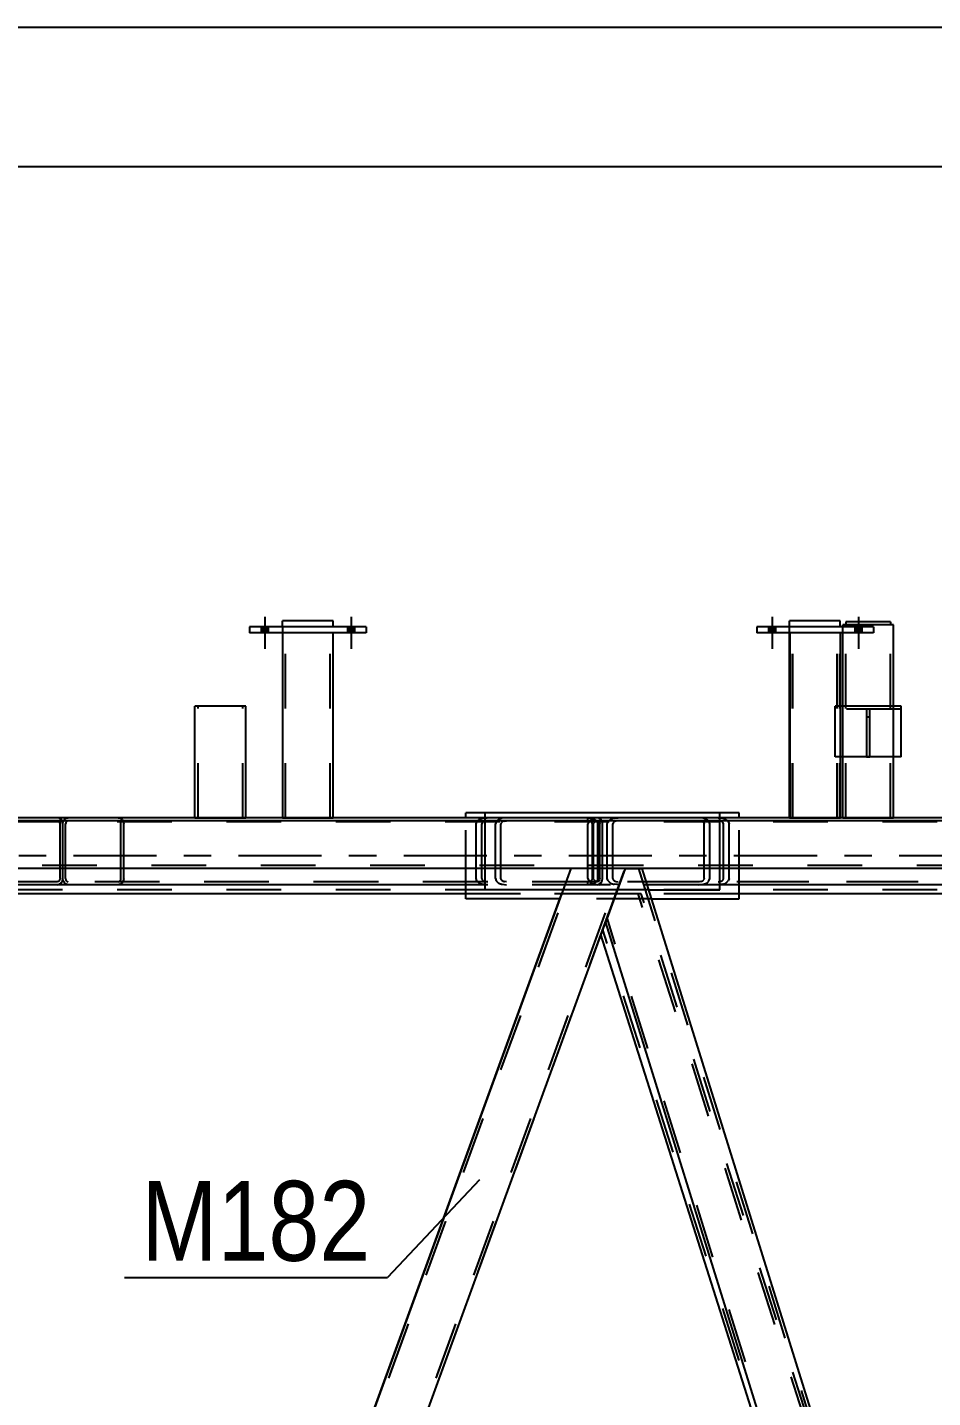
# Model space of a CAD drawing. Header units: millimetres. Extents: x -858 to 331, y -869 to -28.
# Drawn here: x 210.5 to 242.94, y -76.69 to -27.58 of the extents above; entities that cross this region are included whole.
import ezdxf

# ---------------------------------------------------------------- set-up
doc = ezdxf.new("R2010")
doc.units = ezdxf.units.MM
doc.linetypes.add('DXK_LINE_DOT2', pattern=[3.9198, 1.9599, -1.9599])
doc.linetypes.add('DXK_LINE_DOT3', pattern=[5.9187, 2.979, -0.9799, 0.9799, -0.9799])
doc.styles.add('Arial Narrow', font='ARIALN.TTF', dxfattribs={"height": 0.2})

# ---------------------------------------------------------------- blocks, each defined once
blk = doc.blocks.new('Unknown-570393797-1134')
at = {"color": 5, "linetype": 'Continuous'}
for p, q in [((331.435, -27.579), (-857.565, -27.579)), ((326.435, -32.579), (-852.565, -32.579))]:
    blk.add_line(p, q, dxfattribs=at)
blk = doc.blocks.new('Part-570393797-5575 - 4897')
at = {"color": 7, "linetype": 'DXK_LINE_DOT2'}
for p, q in [((192.289, -55.91), (192.137, -55.926)), ((230.551, -55.91), (192.289, -55.91)), ((196.014, -55.926), (195.863, -55.91)), ((226.826, -55.926), (226.978, -55.91)), ((230.551, -55.91), (230.703, -55.926)), ((191.92, -56.05), (191.892, -56.128)), ((191.892, -58.091), (191.892, -56.128)), ((191.923, -56.044), (191.92, -56.05)), ((192.091, -56.128), (192.106, -56.086)), ((192.091, -58.091), (192.091, -56.128)), ((192.213, -56.027), (192.289, -56.019)), ((230.551, -56.019), (192.289, -56.019)), ((195.863, -56.019), (195.938, -56.027)), ((196.046, -56.086), (196.061, -56.128)), ((196.061, -58.091), (196.061, -56.128)), ((196.232, -56.05), (196.229, -56.044)), ((196.26, -56.128), (196.232, -56.05)), ((196.26, -58.091), (196.26, -56.128)), ((226.581, -56.128), (226.611, -56.044)), ((226.581, -58.091), (226.581, -56.128)), ((226.795, -56.086), (226.78, -56.128)), ((226.78, -58.091), (226.78, -56.128)), ((226.978, -56.019), (226.902, -56.027)), ((230.627, -56.027), (230.551, -56.019)), ((230.75, -56.128), (230.735, -56.086)), ((230.75, -58.091), (230.75, -56.128)), ((230.918, -56.044), (230.92, -56.051)), ((230.92, -56.051), (230.948, -56.128)), ((230.948, -58.091), (230.948, -56.128)), ((191.892, -58.091), (191.923, -58.175)), ((192.106, -58.133), (192.091, -58.091)), ((192.137, -58.293), (192.289, -58.31)), ((192.289, -58.2), (192.213, -58.192)), ((230.551, -58.2), (192.289, -58.2)), ((196.623, -58.31), (192.289, -58.31)), ((195.938, -58.192), (195.863, -58.2)), ((195.863, -58.31), (196.014, -58.293)), ((196.061, -58.091), (196.046, -58.133)), ((196.229, -58.175), (196.26, -58.091)), ((230.551, -58.31), (211.964, -58.31)), ((226.611, -58.175), (226.581, -58.091)), ((226.78, -58.091), (226.795, -58.133)), ((226.978, -58.31), (226.826, -58.293)), ((226.902, -58.192), (226.978, -58.2)), ((230.551, -58.2), (230.627, -58.192)), ((230.703, -58.293), (230.551, -58.31)), ((230.735, -58.133), (230.75, -58.091)), ((230.948, -58.091), (230.918, -58.175))]:
    blk.add_line(p, q, dxfattribs=at)
at = {"color": 2, "linetype": 'Continuous'}
blk.add_line((211.964, -58.31), (196.623, -58.31), dxfattribs=at)
at = {"color": 7, "linetype": 'DXK_LINE_DOT2'}
for centre, radius, start, end in [((192.199, -56.292), 0.371, 99.5183, 138.064), ((195.953, -56.292), 0.371, 41.936, 80.4817), ((226.888, -56.292), 0.371, 99.5183, 138.064), ((230.642, -56.292), 0.371, 41.936, 80.4817), ((192.244, -56.21), 0.186, 99.5183, 138.064), ((195.908, -56.21), 0.186, 41.936, 80.4817), ((226.933, -56.21), 0.186, 99.5183, 138.064), ((230.596, -56.21), 0.186, 41.936, 80.4817), ((192.199, -57.927), 0.371, 221.936, 260.4817), ((192.244, -58.009), 0.186, 221.936, 260.4817), ((195.908, -58.009), 0.186, 279.5183, 318.064), ((195.953, -57.927), 0.371, 279.5183, 318.064), ((226.888, -57.927), 0.371, 221.936, 260.4817), ((226.933, -58.009), 0.186, 221.936, 260.4817), ((230.596, -58.009), 0.186, 279.5183, 318.064), ((230.642, -57.927), 0.371, 279.5183, 318.064)]:
    blk.add_arc(centre, radius, start, end, dxfattribs=at)
blk = doc.blocks.new('Part-570393797-5088 - 4897')
at = {"color": 7, "linetype": 'DXK_LINE_DOT2'}
for p, q in [((299.216, -55.909), (1.464, -55.909)), ((221.459, -55.909), (219.641, -55.909)), ((239.643, -55.909), (237.825, -55.909)), ((299.216, -56.018), (-22.286, -56.018)), ((299.216, -57.618), (-22.286, -57.618)), ((270.614, -57.727), (75.192, -57.727)), ((232.516, -57.727), (229.982, -57.727))]:
    blk.add_line(p, q, dxfattribs=at)
at = {"color": 2, "linetype": 'Continuous'}
for p, q in [((219.641, -55.909), (203.282, -55.909)), ((237.825, -55.909), (221.459, -55.909)), ((256.009, -55.909), (239.643, -55.909)), ((229.982, -57.727), (193.818, -57.727)), ((268.679, -57.727), (232.516, -57.727))]:
    blk.add_line(p, q, dxfattribs=at)
blk = doc.blocks.new('Part-570393797-5106 - 4897')
at = {"color": 7, "linetype": 'DXK_LINE_DOT2'}
for p, q in [((240.687, -52.017), (240.578, -52.017)), ((240.578, -52.017), (240.578, -53.727)), ((240.687, -53.727), (240.687, -52.017)), ((240.578, -52.29), (240.687, -52.29)), ((240.578, -53.727), (240.687, -53.727))]:
    blk.add_line(p, q, dxfattribs=at)
blk = doc.blocks.new('Part-570393797-5513 - 4897')
at = {"color": 7, "linetype": 'DXK_LINE_DOT2'}
for p, q in [((210.079, -112.728), (229.767, -58.637)), ((211.782, -112.728), (231.469, -58.637)), ((211.898, -112.728), (231.586, -58.637)), ((229.584, -58.819), (229.651, -58.637)), ((231.586, -58.637), (229.651, -58.637))]:
    blk.add_line(p, q, dxfattribs=at)
at = {"color": 2, "linetype": 'Continuous'}
blk.add_line((210.501, -111.25), (229.584, -58.819), dxfattribs=at)
blk = doc.blocks.new('Part-570393797-5163 - 4897')
at = {"color": 2, "linetype": 'Continuous'}
for p, q in [((241.432, -48.89), (239.832, -48.89)), ((239.832, -48.89), (239.832, -48.999)), ((241.432, -48.89), (241.432, -48.999))]:
    blk.add_line(p, q, dxfattribs=at)
at = {"color": 7, "linetype": 'DXK_LINE_DOT2'}
blk.add_line((241.432, -48.999), (239.832, -48.999), dxfattribs=at)
blk = doc.blocks.new('Part-570393797-5213 - 4897')
at = {"color": 2, "linetype": 'Continuous'}
for p, q in [((231.917, -57.727), (231.214, -59.659)), ((231.917, -57.727), (232.516, -57.727)), ((232.516, -57.727), (249.199, -111.25)), ((231.214, -59.659), (247.786, -112.827))]:
    blk.add_line(p, q, dxfattribs=at)
at = {"color": 7, "linetype": 'DXK_LINE_DOT2'}
for p, q in [((232.402, -57.727), (249.137, -111.419)), ((247.9, -112.827), (231.275, -59.49))]:
    blk.add_line(p, q, dxfattribs=at)
blk = doc.blocks.new('Part-570393797-5331 - 4897')
at = {"color": 2, "linetype": 'Continuous'}
for p, q in [((241.541, -48.999), (239.723, -48.999)), ((239.723, -49.066), (239.723, -48.999)), ((241.541, -55.909), (241.541, -48.999)), ((239.723, -55.909), (239.723, -49.284))]:
    blk.add_line(p, q, dxfattribs=at)
at = {"color": 7, "linetype": 'DXK_LINE_DOT2'}
for p, q in [((239.723, -49.284), (239.723, -49.066)), ((239.832, -55.911), (239.832, -48.999)), ((241.432, -55.911), (241.432, -48.999)), ((239.723, -55.911), (239.723, -55.909)), ((239.723, -55.911), (241.541, -55.911)), ((241.541, -55.911), (241.541, -55.909)), ((241.541, -55.909), (241.541, -55.911))]:
    blk.add_line(p, q, dxfattribs=at)
blk = doc.blocks.new('Bolt-570393797-5458 - 4897')
at = {"linetype": 'Continuous'}
for points in [[(219.132, -49.066), (218.877, -49.066), (218.877, -49.284), (219.132, -49.284)], [(219.132, -49.066), (218.877, -49.066), (218.877, -49.284), (219.132, -49.284)], [(222.223, -49.066), (221.968, -49.066), (221.968, -49.284), (222.223, -49.284)], [(222.223, -49.066), (221.968, -49.066), (221.968, -49.284), (222.223, -49.284)]]:
    blk.add_hatch(color=1, dxfattribs=at).paths.add_polyline_path(points)
at = {"color": 1, "linetype": 'Continuous'}
for p, q in [((218.877, -49.066), (218.877, -49.284)), ((218.877, -49.066), (218.877, -49.284)), ((219.005, -48.702), (219.005, -49.848)), ((219.005, -48.702), (219.005, -49.848)), ((219.132, -49.066), (219.132, -49.284)), ((219.132, -49.066), (219.132, -49.284)), ((221.968, -49.066), (221.968, -49.284)), ((221.968, -49.066), (221.968, -49.284)), ((222.096, -48.702), (222.096, -49.848)), ((222.096, -48.702), (222.096, -49.848)), ((222.223, -49.066), (222.223, -49.284)), ((222.223, -49.066), (222.223, -49.284))]:
    blk.add_line(p, q, dxfattribs=at)
blk = doc.blocks.new('Part-570393797-5472 - 4897')
at = {"color": 2, "linetype": 'Continuous'}
for p, q in [((237.825, -49.284), (237.825, -55.909)), ((239.643, -55.909), (239.643, -49.284)), ((237.825, -55.909), (239.643, -55.909))]:
    blk.add_line(p, q, dxfattribs=at)
at = {"color": 7, "linetype": 'DXK_LINE_DOT2'}
for p, q in [((239.643, -49.284), (237.825, -49.284)), ((237.934, -55.909), (237.934, -49.284)), ((239.534, -55.909), (239.534, -49.284)), ((239.526, -55.909), (239.509, -55.909)), ((239.509, -55.909), (239.526, -55.909)), ((239.526, -55.909), (239.534, -55.909)), ((239.534, -55.909), (239.526, -55.909))]:
    blk.add_line(p, q, dxfattribs=at)
blk = doc.blocks.new('Part-570393797-5359 - 4897')
at = {"color": 2, "linetype": 'Continuous'}
for p, q in [((235.321, -55.728), (226.908, -55.728)), ((226.908, -55.909), (226.908, -55.728)), ((235.321, -55.909), (235.321, -55.728)), ((226.908, -58.491), (226.908, -57.727)), ((235.321, -58.491), (235.321, -57.727)), ((229.704, -58.491), (226.908, -58.491)), ((232.754, -58.491), (235.321, -58.491))]:
    blk.add_line(p, q, dxfattribs=at)
at = {"color": 7, "linetype": 'DXK_LINE_DOT2'}
for p, q in [((226.908, -57.727), (226.908, -55.909)), ((235.321, -57.727), (235.321, -55.909)), ((232.754, -58.491), (229.704, -58.491))]:
    blk.add_line(p, q, dxfattribs=at)
blk = doc.blocks.new('Part-570393797-5482 - 4897')
at = {"color": 2, "linetype": 'Continuous'}
for p, q in [((240.825, -49.066), (236.643, -49.066)), ((236.643, -49.066), (236.643, -49.284)), ((240.825, -49.066), (240.825, -49.284)), ((240.825, -49.284), (236.643, -49.284))]:
    blk.add_line(p, q, dxfattribs=at)
blk = doc.blocks.new('Part-570393797-5413 - 4897')
at = {"color": 2, "linetype": 'Continuous'}
for p, q in [((218.322, -51.909), (216.504, -51.909)), ((216.504, -55.909), (216.504, -51.909)), ((218.322, -55.909), (218.322, -51.909))]:
    blk.add_line(p, q, dxfattribs=at)
at = {"color": 7, "linetype": 'DXK_LINE_DOT2'}
for p, q in [((216.613, -55.911), (216.613, -51.909)), ((218.213, -55.911), (218.213, -51.909)), ((216.504, -55.909), (216.504, -55.911)), ((216.504, -55.911), (218.322, -55.911)), ((218.322, -55.911), (218.322, -55.909)), ((218.322, -55.909), (218.322, -55.911))]:
    blk.add_line(p, q, dxfattribs=at)
blk = doc.blocks.new('Part-570393797-5814 - 4897')
at = {"color": 7, "linetype": 'DXK_LINE_DOT2'}
for p, q in [((297.987, -55.909), (-19.57, -55.91)), ((297.987, -56.055), (-19.57, -56.055)), ((297.987, -58.491), (-19.57, -58.491)), ((297.987, -58.637), (32.731, -58.637)), ((236.011, -58.637), (226.217, -58.637))]:
    blk.add_line(p, q, dxfattribs=at)
at = {"color": 7, "linetype": 'DXK_LINE_DOT3'}
blk.add_line((297.987, -57.273), (-19.57, -57.273), dxfattribs=at)
at = {"color": 2, "linetype": 'Continuous'}
for p, q in [((226.217, -58.637), (197.314, -58.637)), ((264.915, -58.637), (236.011, -58.637))]:
    blk.add_line(p, q, dxfattribs=at)
blk = doc.blocks.new('Part-570393797-5430 - 4897')
at = {"color": 7, "linetype": 'DXK_LINE_DOT2'}
for p, q in [((239.45, -53.727), (239.45, -51.908)), ((239.643, -51.908), (239.45, -51.908)), ((241.813, -52.017), (239.45, -52.017)), ((241.541, -51.908), (239.723, -51.908)), ((239.643, -53.727), (239.45, -53.727)), ((241.541, -53.727), (239.723, -53.727))]:
    blk.add_line(p, q, dxfattribs=at)
at = {"color": 2, "linetype": 'Continuous'}
for p, q in [((239.723, -51.908), (239.643, -51.908)), ((241.813, -51.908), (241.541, -51.908)), ((241.813, -53.727), (241.813, -51.908)), ((239.723, -53.727), (239.643, -53.727)), ((241.813, -53.727), (241.541, -53.727))]:
    blk.add_line(p, q, dxfattribs=at)
blk = doc.blocks.new('Part-570393797-5444 - 4897')
at = {"color": 2, "linetype": 'Continuous'}
for p, q in [((221.459, -48.848), (219.641, -48.848)), ((219.641, -49.066), (219.641, -48.848)), ((221.459, -49.066), (221.459, -48.848))]:
    blk.add_line(p, q, dxfattribs=at)
at = {"color": 7, "linetype": 'DXK_LINE_DOT2'}
for p, q in [((219.641, -49.066), (219.641, -55.909)), ((219.75, -55.909), (219.75, -48.848)), ((221.35, -55.909), (221.35, -48.848)), ((221.459, -55.909), (221.459, -49.066)), ((219.641, -55.909), (221.459, -55.909))]:
    blk.add_line(p, q, dxfattribs=at)
blk = doc.blocks.new('Part-570393797-5447 - 4897')
at = {"color": 2, "linetype": 'Continuous'}
for p, q in [((222.641, -49.066), (218.459, -49.066)), ((218.459, -49.066), (218.459, -49.284)), ((222.641, -49.066), (222.641, -49.284)), ((222.641, -49.284), (218.459, -49.284))]:
    blk.add_line(p, q, dxfattribs=at)
blk = doc.blocks.new('Part-570393797-5450 - 4897')
at = {"color": 2, "linetype": 'Continuous'}
for p, q in [((219.641, -49.284), (219.641, -55.909)), ((221.459, -55.909), (221.459, -49.284)), ((219.641, -55.909), (221.459, -55.909))]:
    blk.add_line(p, q, dxfattribs=at)
at = {"color": 7, "linetype": 'DXK_LINE_DOT2'}
for p, q in [((221.459, -49.284), (219.641, -49.284)), ((219.75, -55.909), (219.75, -49.284)), ((221.35, -55.909), (221.35, -49.284)), ((221.342, -55.909), (221.325, -55.909)), ((221.325, -55.909), (221.342, -55.909)), ((221.342, -55.909), (221.35, -55.909)), ((221.35, -55.909), (221.342, -55.909))]:
    blk.add_line(p, q, dxfattribs=at)
blk = doc.blocks.new('Part-570393797-5479 - 4897')
at = {"color": 2, "linetype": 'Continuous'}
for p, q in [((239.632, -48.848), (237.813, -48.848)), ((237.813, -49.066), (237.813, -48.848)), ((239.632, -49.066), (239.632, -48.848)), ((237.813, -55.909), (237.813, -49.284))]:
    blk.add_line(p, q, dxfattribs=at)
at = {"color": 7, "linetype": 'DXK_LINE_DOT2'}
for p, q in [((237.813, -49.284), (237.813, -49.066)), ((237.923, -55.909), (237.923, -48.848)), ((239.523, -55.909), (239.523, -48.848)), ((239.632, -55.909), (239.632, -49.066)), ((237.813, -55.909), (239.632, -55.909))]:
    blk.add_line(p, q, dxfattribs=at)
blk = doc.blocks.new('Bolt-570393797-5538 - 4897')
at = {"linetype": 'Continuous'}
for points in [[(237.316, -49.066), (237.061, -49.066), (237.061, -49.284), (237.316, -49.284)], [(237.316, -49.066), (237.061, -49.066), (237.061, -49.284), (237.316, -49.284)], [(240.407, -49.066), (240.152, -49.066), (240.152, -49.284), (240.407, -49.284)], [(240.407, -49.066), (240.152, -49.066), (240.152, -49.284), (240.407, -49.284)]]:
    blk.add_hatch(color=1, dxfattribs=at).paths.add_polyline_path(points)
at = {"color": 1, "linetype": 'Continuous'}
for p, q in [((237.061, -49.066), (237.061, -49.284)), ((237.061, -49.066), (237.061, -49.284)), ((237.189, -48.702), (237.189, -49.848)), ((237.189, -48.702), (237.189, -49.848)), ((237.316, -49.066), (237.316, -49.284)), ((237.316, -49.066), (237.316, -49.284)), ((240.152, -49.066), (240.152, -49.284)), ((240.152, -49.066), (240.152, -49.284)), ((240.28, -48.702), (240.28, -49.848)), ((240.28, -48.702), (240.28, -49.848)), ((240.407, -49.066), (240.407, -49.284)), ((240.407, -49.066), (240.407, -49.284))]:
    blk.add_line(p, q, dxfattribs=at)
blk = doc.blocks.new('Part-570393797-5572 - 4897')
at = {"color": 7, "linetype": 'DXK_LINE_DOT2'}
for p, q in [((211.781, -56.044), (211.824, -55.973)), ((211.824, -55.973), (211.888, -55.926)), ((211.888, -55.926), (211.964, -55.91)), ((230.916, -55.91), (211.964, -55.91)), ((213.751, -55.91), (213.827, -55.926)), ((213.827, -55.926), (213.891, -55.973)), ((213.891, -55.973), (213.934, -56.044)), ((227.669, -55.91), (227.517, -55.926)), ((230.59, -56.019), (230.59, -55.91)), ((230.992, -55.926), (230.916, -55.91)), ((231.056, -55.973), (230.992, -55.926)), ((231.099, -56.044), (231.056, -55.973)), ((211.766, -56.128), (211.781, -56.044)), ((211.766, -57.727), (211.766, -56.128)), ((211.872, -56.086), (211.865, -56.128)), ((211.865, -58.091), (211.865, -56.128)), ((211.894, -56.051), (211.872, -56.086)), ((211.926, -56.027), (211.894, -56.051)), ((211.964, -56.019), (211.926, -56.027)), ((230.916, -56.019), (211.964, -56.019)), ((213.789, -56.027), (213.751, -56.019)), ((213.821, -56.051), (213.789, -56.027)), ((213.842, -56.086), (213.821, -56.051)), ((213.85, -56.128), (213.842, -56.086)), ((213.85, -58.091), (213.85, -56.128)), ((213.934, -56.044), (213.949, -56.128)), ((213.949, -58.091), (213.949, -56.128)), ((227.3, -56.05), (227.272, -56.128)), ((227.272, -58.091), (227.272, -56.128)), ((227.302, -56.044), (227.3, -56.05)), ((227.47, -56.128), (227.485, -56.086)), ((227.47, -58.091), (227.47, -56.128)), ((227.593, -56.027), (227.669, -56.019)), ((230.916, -56.019), (230.954, -56.027)), ((230.954, -56.027), (230.986, -56.051)), ((230.986, -56.051), (231.007, -56.086)), ((231.007, -56.086), (231.015, -56.128)), ((231.015, -58.091), (231.015, -56.128)), ((231.114, -56.128), (231.099, -56.044)), ((231.114, -58.091), (231.114, -56.128)), ((211.865, -58.091), (211.872, -58.133)), ((211.872, -58.133), (211.894, -58.168)), ((211.894, -58.168), (211.926, -58.192)), ((211.926, -58.192), (211.964, -58.2)), ((230.916, -58.2), (211.964, -58.2)), ((213.751, -58.2), (213.789, -58.192)), ((213.827, -58.293), (213.751, -58.31)), ((213.789, -58.192), (213.821, -58.168)), ((213.821, -58.168), (213.842, -58.133)), ((213.891, -58.246), (213.827, -58.293)), ((213.842, -58.133), (213.85, -58.091)), ((213.934, -58.175), (213.891, -58.246)), ((213.949, -58.091), (213.934, -58.175)), ((230.916, -58.31), (226.908, -58.31)), ((227.272, -58.091), (227.302, -58.175)), ((227.485, -58.133), (227.47, -58.091)), ((227.517, -58.293), (227.669, -58.31)), ((227.669, -58.2), (227.593, -58.192)), ((230.59, -58.31), (230.59, -58.2)), ((230.954, -58.192), (230.916, -58.2)), ((230.916, -58.31), (230.992, -58.293)), ((230.986, -58.168), (230.954, -58.192)), ((231.007, -58.133), (230.986, -58.168)), ((230.992, -58.293), (231.056, -58.246)), ((231.015, -58.091), (231.007, -58.133)), ((231.056, -58.246), (231.099, -58.175)), ((231.099, -58.175), (231.114, -58.091))]:
    blk.add_line(p, q, dxfattribs=at)
at = {"color": 2, "linetype": 'Continuous'}
for p, q in [((211.766, -58.091), (211.766, -57.727)), ((211.781, -58.175), (211.766, -58.091)), ((211.824, -58.246), (211.781, -58.175)), ((211.888, -58.293), (211.824, -58.246)), ((211.964, -58.31), (211.888, -58.293)), ((226.908, -58.31), (211.964, -58.31))]:
    blk.add_line(p, q, dxfattribs=at)
at = {"color": 7, "linetype": 'DXK_LINE_DOT2'}
for centre, radius, start, end in [((227.578, -56.292), 0.371, 99.5183, 138.064), ((227.623, -56.21), 0.186, 99.5183, 138.064), ((227.578, -57.927), 0.371, 221.936, 260.4817), ((227.623, -58.009), 0.186, 221.936, 260.4817)]:
    blk.add_arc(centre, radius, start, end, dxfattribs=at)
blk = doc.blocks.new('Part-570393797-5608 - 4897')
at = {"color": 7, "linetype": 'DXK_LINE_DOT2'}
for p, q in [((192.828, -55.926), (192.98, -55.91)), ((211.567, -55.91), (192.98, -55.91)), ((196.553, -55.91), (196.705, -55.926)), ((209.64, -55.973), (209.597, -56.044)), ((209.705, -55.926), (209.64, -55.973)), ((209.781, -55.91), (209.705, -55.926)), ((211.643, -55.926), (211.567, -55.91)), ((211.707, -55.973), (211.643, -55.926)), ((211.75, -56.044), (211.707, -55.973)), ((192.583, -56.128), (192.611, -56.051)), ((192.583, -58.091), (192.583, -56.128)), ((192.611, -56.051), (192.613, -56.044)), ((192.797, -56.086), (192.781, -56.128)), ((192.781, -58.091), (192.781, -56.128)), ((192.98, -56.019), (192.904, -56.027)), ((211.567, -56.019), (192.98, -56.019)), ((196.629, -56.027), (196.553, -56.019)), ((196.752, -56.128), (196.737, -56.086)), ((196.752, -58.091), (196.752, -56.128)), ((196.92, -56.044), (196.95, -56.128)), ((196.95, -58.091), (196.95, -56.128)), ((209.597, -56.044), (209.582, -56.128)), ((209.582, -58.091), (209.582, -56.128)), ((209.681, -56.128), (209.689, -56.086)), ((209.681, -58.091), (209.681, -56.128)), ((209.689, -56.086), (209.71, -56.051)), ((209.71, -56.051), (209.743, -56.027)), ((209.743, -56.027), (209.781, -56.019)), ((211.567, -56.019), (211.605, -56.027)), ((211.605, -56.027), (211.637, -56.051)), ((211.637, -56.051), (211.659, -56.086)), ((211.659, -56.086), (211.666, -56.128)), ((211.666, -58.091), (211.666, -56.128)), ((211.766, -56.128), (211.75, -56.044)), ((211.766, -58.091), (211.766, -56.128)), ((192.613, -58.175), (192.583, -58.091)), ((192.781, -58.091), (192.797, -58.133)), ((192.941, -58.305), (192.828, -58.293)), ((192.904, -58.192), (192.98, -58.2)), ((192.98, -58.31), (192.941, -58.305)), ((211.567, -58.2), (192.98, -58.2)), ((211.567, -58.31), (192.98, -58.31)), ((196.553, -58.2), (196.629, -58.192)), ((196.705, -58.293), (196.553, -58.31)), ((196.737, -58.133), (196.752, -58.091)), ((196.95, -58.091), (196.92, -58.175)), ((209.582, -58.091), (209.597, -58.175)), ((209.597, -58.175), (209.64, -58.246)), ((209.64, -58.246), (209.705, -58.293)), ((209.689, -58.133), (209.681, -58.091)), ((209.71, -58.168), (209.689, -58.133)), ((209.705, -58.293), (209.781, -58.31)), ((209.743, -58.192), (209.71, -58.168)), ((209.781, -58.2), (209.743, -58.192)), ((211.605, -58.192), (211.567, -58.2)), ((211.567, -58.31), (211.643, -58.293)), ((211.637, -58.168), (211.605, -58.192)), ((211.659, -58.133), (211.637, -58.168)), ((211.643, -58.293), (211.707, -58.246)), ((211.666, -58.091), (211.659, -58.133)), ((211.707, -58.246), (211.75, -58.175)), ((211.75, -58.175), (211.766, -58.091))]:
    blk.add_line(p, q, dxfattribs=at)
for centre, radius, start, end in [((192.889, -56.292), 0.371, 99.5183, 138.064), ((196.644, -56.292), 0.371, 41.936, 80.4817), ((192.935, -56.21), 0.186, 99.5183, 138.064), ((196.598, -56.21), 0.186, 41.936, 80.4817), ((192.889, -57.927), 0.371, 221.936, 260.4817), ((192.935, -58.009), 0.186, 221.936, 260.4817), ((196.598, -58.009), 0.186, 279.5183, 318.064), ((196.644, -57.927), 0.371, 279.5183, 318.064)]:
    blk.add_arc(centre, radius, start, end, dxfattribs=at)
blk = doc.blocks.new('Part-570393797-5616 - 4897')
at = {"color": 7, "linetype": 'DXK_LINE_DOT2'}
for p, q in [((210.043, -112.827), (230.098, -57.727)), ((211.746, -112.827), (231.801, -57.727)), ((231.214, -59.659), (231.917, -57.727))]:
    blk.add_line(p, q, dxfattribs=at)
at = {"color": 2, "linetype": 'Continuous'}
for p, q in [((210.501, -111.25), (229.982, -57.727)), ((231.917, -57.727), (229.982, -57.727)), ((211.862, -112.827), (231.214, -59.659))]:
    blk.add_line(p, q, dxfattribs=at)
blk = doc.blocks.new('Part-570393797-5651 - 4897')
at = {"color": 7, "linetype": 'DXK_LINE_DOT2'}
for p, q in [((231.586, -58.637), (231.055, -60.094)), ((232.501, -58.637), (231.586, -58.637)), ((249.13, -111.439), (232.386, -58.637)), ((249.191, -111.271), (232.501, -58.637)), ((231.055, -60.094), (231.055, -60.094)), ((231.055, -60.094), (231.055, -60.094)), ((247.86, -112.728), (231.116, -59.926))]:
    blk.add_line(p, q, dxfattribs=at)
at = {"color": 2, "linetype": 'Continuous'}
blk.add_line((247.688, -112.546), (231.055, -60.094), dxfattribs=at)
blk = doc.blocks.new('Part-570393797-5684 - 4897')
at = {"color": 7, "linetype": 'DXK_LINE_DOT2'}
for p, q in [((231.525, -55.926), (231.677, -55.91)), ((250.264, -55.91), (231.677, -55.91)), ((235.25, -55.91), (235.402, -55.926)), ((248.338, -55.973), (248.294, -56.044)), ((248.402, -55.926), (248.338, -55.973)), ((248.478, -55.91), (248.402, -55.926)), ((250.34, -55.926), (250.264, -55.91)), ((250.405, -55.973), (250.34, -55.926)), ((250.448, -56.044), (250.405, -55.973)), ((231.28, -56.128), (231.308, -56.051)), ((231.28, -58.091), (231.28, -56.128)), ((231.308, -56.051), (231.311, -56.044)), ((231.494, -56.086), (231.479, -56.128)), ((231.479, -58.091), (231.479, -56.128)), ((231.677, -56.019), (231.601, -56.027)), ((250.264, -56.019), (231.677, -56.019)), ((235.326, -56.027), (235.25, -56.019)), ((235.449, -56.128), (235.434, -56.086)), ((235.449, -58.091), (235.449, -56.128)), ((235.617, -56.044), (235.648, -56.128)), ((235.648, -58.091), (235.648, -56.128)), ((248.294, -56.044), (248.279, -56.128)), ((248.279, -58.091), (248.279, -56.128)), ((248.379, -56.128), (248.386, -56.086)), ((248.379, -58.091), (248.379, -56.128)), ((248.386, -56.086), (248.408, -56.051)), ((248.408, -56.051), (248.44, -56.027)), ((248.44, -56.027), (248.478, -56.019)), ((250.264, -56.019), (250.302, -56.027)), ((250.302, -56.027), (250.335, -56.051)), ((250.335, -56.051), (250.356, -56.086)), ((250.356, -56.086), (250.364, -56.128)), ((250.364, -58.091), (250.364, -56.128)), ((250.463, -56.128), (250.448, -56.044)), ((250.463, -58.091), (250.463, -56.128)), ((231.311, -58.175), (231.28, -58.091)), ((231.479, -58.091), (231.494, -58.133)), ((231.639, -58.305), (231.525, -58.293)), ((231.601, -58.192), (231.677, -58.2)), ((231.677, -58.31), (231.639, -58.305)), ((250.264, -58.2), (231.677, -58.2)), ((250.264, -58.31), (231.677, -58.31)), ((235.25, -58.2), (235.326, -58.192)), ((235.402, -58.293), (235.25, -58.31)), ((235.434, -58.133), (235.449, -58.091)), ((235.648, -58.091), (235.617, -58.175)), ((248.279, -58.091), (248.294, -58.175)), ((248.294, -58.175), (248.338, -58.246)), ((248.338, -58.246), (248.402, -58.293)), ((248.386, -58.133), (248.379, -58.091)), ((248.408, -58.168), (248.386, -58.133)), ((248.402, -58.293), (248.478, -58.31)), ((248.44, -58.192), (248.408, -58.168)), ((248.478, -58.2), (248.44, -58.192)), ((250.302, -58.192), (250.264, -58.2)), ((250.264, -58.31), (250.34, -58.293)), ((250.335, -58.168), (250.302, -58.192)), ((250.356, -58.133), (250.335, -58.168)), ((250.34, -58.293), (250.405, -58.246)), ((250.364, -58.091), (250.356, -58.133)), ((250.405, -58.246), (250.448, -58.175)), ((250.448, -58.175), (250.463, -58.091))]:
    blk.add_line(p, q, dxfattribs=at)
for centre, radius, start, end in [((231.587, -56.292), 0.371, 99.5183, 138.064), ((235.341, -56.292), 0.371, 41.936, 80.4817), ((231.632, -56.21), 0.186, 99.5183, 138.064), ((235.296, -56.21), 0.186, 41.936, 80.4817), ((231.587, -57.927), 0.371, 221.936, 260.4817), ((231.632, -58.009), 0.186, 221.936, 260.4817), ((235.296, -58.009), 0.186, 279.5183, 318.064), ((235.341, -57.927), 0.371, 279.5183, 318.064)]:
    blk.add_arc(centre, radius, start, end, dxfattribs=at)
blk = doc.blocks.new('Part-570393797-5708 - 4897')
at = {"color": 2, "linetype": 'Continuous'}
for p, q in [((226.908, -55.728), (226.217, -55.728)), ((226.217, -55.909), (226.217, -55.728)), ((236.011, -55.728), (235.321, -55.728)), ((236.011, -55.909), (236.011, -55.728)), ((226.217, -58.819), (226.217, -58.31)), ((236.011, -58.819), (236.011, -58.31)), ((229.585, -58.819), (226.217, -58.819)), ((232.856, -58.819), (236.011, -58.819))]:
    blk.add_line(p, q, dxfattribs=at)
at = {"color": 7, "linetype": 'DXK_LINE_DOT2'}
for p, q in [((226.217, -58.31), (226.217, -55.909)), ((235.321, -55.728), (226.908, -55.728)), ((236.011, -58.31), (236.011, -55.909)), ((232.856, -58.819), (229.585, -58.819))]:
    blk.add_line(p, q, dxfattribs=at)
blk = doc.blocks.new('Part-570393797-5745 - 4897')
at = {"color": 7, "linetype": 'DXK_LINE_DOT2'}
for p, q in [((230.987, -55.91), (230.835, -55.926)), ((269.249, -55.91), (230.987, -55.91)), ((234.712, -55.926), (234.56, -55.91)), ((265.524, -55.926), (265.675, -55.91)), ((269.249, -55.91), (269.401, -55.926)), ((230.618, -56.05), (230.59, -56.128)), ((230.59, -58.091), (230.59, -56.128)), ((230.62, -56.044), (230.618, -56.05)), ((230.788, -56.128), (230.803, -56.086)), ((230.788, -58.091), (230.788, -56.128)), ((230.911, -56.027), (230.987, -56.019)), ((269.249, -56.019), (230.987, -56.019)), ((234.56, -56.019), (234.636, -56.027)), ((234.743, -56.086), (234.758, -56.128)), ((234.758, -58.091), (234.758, -56.128)), ((234.929, -56.05), (234.927, -56.044)), ((234.957, -56.128), (234.929, -56.05)), ((234.957, -58.091), (234.957, -56.128)), ((265.278, -56.128), (265.309, -56.044)), ((265.278, -58.091), (265.278, -56.128)), ((265.492, -56.086), (265.477, -56.128)), ((265.477, -58.091), (265.477, -56.128)), ((265.675, -56.019), (265.599, -56.027)), ((269.325, -56.027), (269.249, -56.019)), ((269.447, -56.128), (269.432, -56.086)), ((269.447, -58.091), (269.447, -56.128)), ((269.615, -56.044), (269.618, -56.051)), ((269.618, -56.051), (269.646, -56.128)), ((269.646, -58.091), (269.646, -56.128)), ((230.59, -58.091), (230.62, -58.175)), ((230.803, -58.133), (230.788, -58.091)), ((230.835, -58.293), (230.987, -58.31)), ((230.987, -58.2), (230.911, -58.192)), ((269.249, -58.2), (230.987, -58.2)), ((235.321, -58.31), (230.987, -58.31)), ((234.636, -58.192), (234.56, -58.2)), ((234.56, -58.31), (234.712, -58.293)), ((234.758, -58.091), (234.743, -58.133)), ((234.927, -58.175), (234.957, -58.091)), ((269.249, -58.31), (250.661, -58.31)), ((265.309, -58.175), (265.278, -58.091)), ((265.477, -58.091), (265.492, -58.133)), ((265.675, -58.31), (265.524, -58.293)), ((265.599, -58.192), (265.675, -58.2)), ((269.249, -58.2), (269.325, -58.192)), ((269.401, -58.293), (269.249, -58.31)), ((269.432, -58.133), (269.447, -58.091)), ((269.646, -58.091), (269.615, -58.175))]:
    blk.add_line(p, q, dxfattribs=at)
at = {"color": 2, "linetype": 'Continuous'}
blk.add_line((250.661, -58.31), (235.321, -58.31), dxfattribs=at)
at = {"color": 7, "linetype": 'DXK_LINE_DOT2'}
for centre, radius, start, end in [((230.896, -56.292), 0.371, 99.5183, 138.064), ((234.65, -56.292), 0.371, 41.936, 80.4817), ((265.585, -56.292), 0.371, 99.5183, 138.064), ((269.339, -56.292), 0.371, 41.936, 80.4817), ((230.941, -56.21), 0.186, 99.5183, 138.064), ((234.605, -56.21), 0.186, 41.936, 80.4817), ((265.63, -56.21), 0.186, 99.5183, 138.064), ((269.294, -56.21), 0.186, 41.936, 80.4817), ((230.896, -57.927), 0.371, 221.936, 260.4817), ((230.941, -58.009), 0.186, 221.936, 260.4817), ((234.605, -58.009), 0.186, 279.5183, 318.064), ((234.65, -57.927), 0.371, 279.5183, 318.064), ((265.585, -57.927), 0.371, 221.936, 260.4817), ((265.63, -58.009), 0.186, 221.936, 260.4817), ((269.294, -58.009), 0.186, 279.5183, 318.064), ((269.339, -57.927), 0.371, 279.5183, 318.064)]:
    blk.add_arc(centre, radius, start, end, dxfattribs=at)
blk = doc.blocks.new('Mark-570393797-5612 - 4897')
at = {"color": 30, "linetype": 'Continuous'}
for p in [(226.7, -68.89), (213.981, -72.389)]:
    blk.add_line(p, (223.404, -72.389), dxfattribs=at)
at = {"color": 0}
blk.add_wipeout([(222.804, -71.789), (222.804, -68.789), (214.581, -68.789), (214.581, -71.789)], dxfattribs=at)
blk.add_wipeout([(222.804, -71.789), (222.804, -68.789), (214.581, -68.789), (214.581, -71.789)], dxfattribs=at)
at = {"color": 3, "style": 'Arial Narrow'}
blk.add_text('M182', height=2.8633, dxfattribs=at).set_placement((214.581, -71.789))

msp = doc.modelspace()

# ---------------------------------------------------------------- block references
for name in ['Unknown-570393797-1134', 'Part-570393797-5447 - 4897', 'Bolt-570393797-5458 - 4897', 'Part-570393797-5444 - 4897', 'Part-570393797-5482 - 4897', 'Bolt-570393797-5538 - 4897', 'Part-570393797-5479 - 4897', 'Part-570393797-5331 - 4897', 'Part-570393797-5163 - 4897', 'Part-570393797-5450 - 4897', 'Part-570393797-5472 - 4897', 'Part-570393797-5413 - 4897', 'Part-570393797-5430 - 4897', 'Part-570393797-5106 - 4897', 'Part-570393797-5088 - 4897', 'Part-570393797-5814 - 4897', 'Part-570393797-5575 - 4897', 'Part-570393797-5608 - 4897', 'Part-570393797-5572 - 4897', 'Part-570393797-5708 - 4897', 'Part-570393797-5359 - 4897', 'Part-570393797-5745 - 4897', 'Part-570393797-5684 - 4897', 'Part-570393797-5616 - 4897', 'Part-570393797-5213 - 4897', 'Part-570393797-5513 - 4897', 'Part-570393797-5651 - 4897']:
    msp.add_blockref(name, (0, 0))

# ---------------------------------------------------------------- next in the draw order: block references
msp.add_blockref('Mark-570393797-5612 - 4897', (0, 0))

doc.saveas('drawing.dxf')
